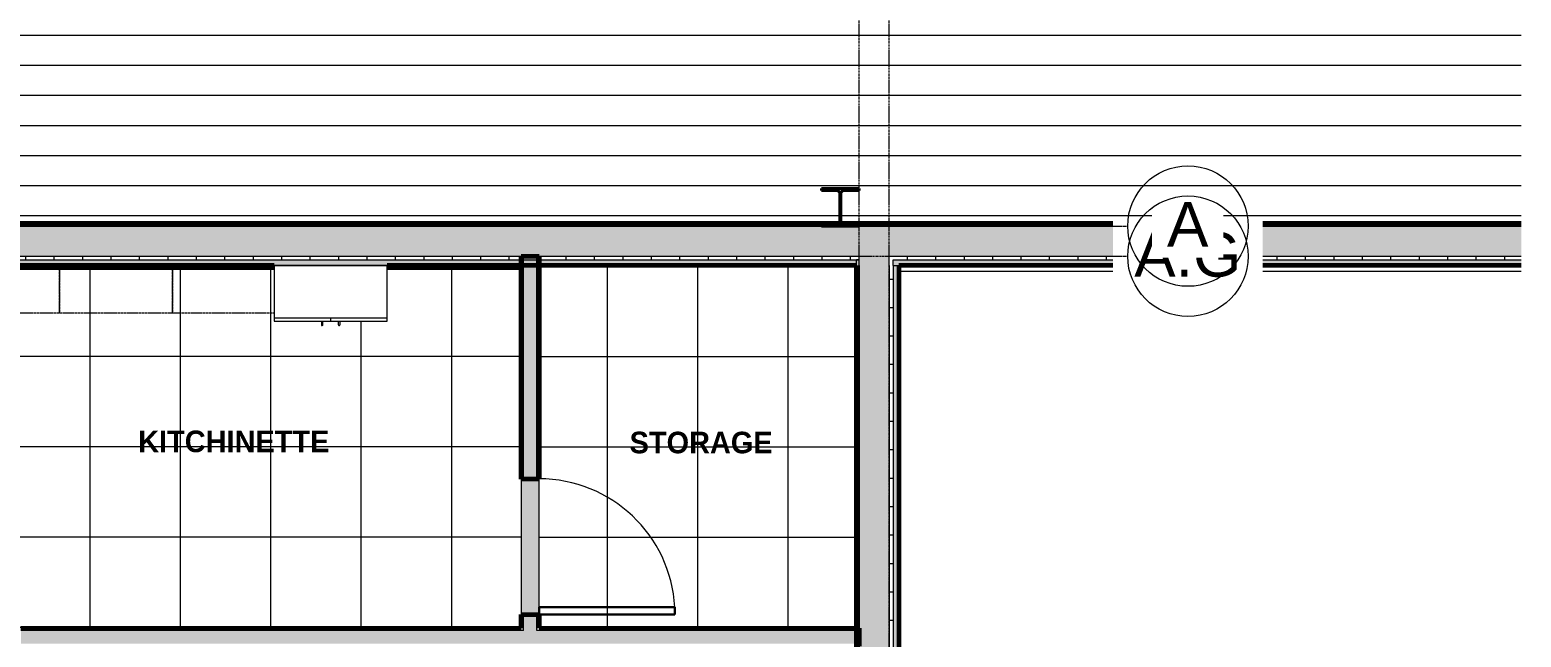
# Model space of a CAD drawing. Header units: inches. Extents: x 127 to 2210, y -1631 to -47.
# Drawn here: x 1814 to 2210.2, y -797.7 to -636.3 of the extents above; entities that cross this region are included whole.
import ezdxf

# ---------------------------------------------------------------- set-up
doc = ezdxf.new("R2010")
doc.units = ezdxf.units.IN
doc.header["$MEASUREMENT"] = 0
doc.linetypes.add('Grid Line 1_2_', pattern=[0.875, 0.5, -0.125, 0.125, -0.125])
doc.linetypes.add('Overhead', pattern=[0.15625, 0.09375, -0.0625])
for name, color, linetype, lineweight in [('A-AREA-IDEN', 2, 'Continuous', 9), ('A-CLNG-PATT', 13, 'Continuous', 18), ('A-DOOR', 31, 'Continuous', 18), ('A-ROOF', 132, 'Continuous', 18), ('A-ROOF-PATT', 132, 'Continuous', 18), ('A-WALL', 113, 'Continuous', 18), ('A-WALL-PATT', 111, 'Continuous', 60), ('I-FURN-PNLS', 30, 'Continuous', 9), ('I-WALL', 2, 'Continuous', 18), ('L-SITE-WALL', 31, 'Continuous', 18), ('Q-CASE', 31, 'Continuous', 9), ('S-COLS', 52, 'Continuous', 9), ('S-GRID', 1, 'Continuous', 9), ('S-GRID-IDEN', 1, 'Continuous', 9)]:
    doc.layers.add(name, color=color, linetype=linetype, lineweight=lineweight)
doc.styles.add('Arial_1', font='arial.ttf', dxfattribs={"height": 11.802395})
doc.styles.add('Century Gothic_B', font='GOTHICB.TTF', dxfattribs={"height": 5.744479})
pattern_1 = [(161.57, (0.32, 0.32), (-2.56049618, -0.00053739), [0, -18.214, 2.022, 0]), (18.43, (-0.32, 0.32), (-2.56049618, 0.00053739), [0, -18.214, 2.022, 0]), (108.43, (0.32, 0.32), (1.2792209, -6.40087673), [6.07, -14.166]), (71.57, (-0.32, 0.32), (1.2792209, 6.40087673), [6.07, -14.166])]
pattern_2 = [(0, (0, 0), (0, 7.554), []), (90, (0, 0), (-7.554, 5e-16), [])]
pattern_3 = [(0, (0, 0), (20.48, 5.12), [0.845, -14.515, 0.845, -14.515, -81.92]), (0, (0, 0), (20.48, 5.12), [-30.72, 0.845, -29.875, 0.845, -14.515, -35.84]), (0, (0, 0), (20.48, 5.12), [-76.8, 0.845, -9.395, 0.845, -24.755]), (120, (7.68, 2.56), (-14.67405, 15.1762), [0.845, -14.515, 0.845, -14.515, -81.92]), (120, (7.68, 2.56), (-14.67405, 15.1762), [-30.72, 0.845, -29.875, 0.845, -14.515, -35.84]), (120, (7.68, 2.56), (-14.67405, 15.1762), [-76.8, 0.845, -9.395, 0.845, -24.755]), (240, (10.24, 12.8), (-5.80595, -20.2962), [0.845, -14.515, 0.845, -14.515, -81.92]), (240, (10.24, 12.8), (-5.80595, -20.2962), [-30.72, 0.845, -29.875, 0.845, -14.515, -35.84]), (240, (10.24, 12.8), (-5.80595, -20.2962), [-76.8, 0.845, -9.395, 0.845, -24.755])]

# ---------------------------------------------------------------- blocks, each defined once
blk = doc.blocks.new('Grid - Grid Head - Circle-50561-REFLECTED CEILING PLAN - OFFICE ANNEX')
at = {"layer": 'S-GRID-IDEN', "color": 7}
blk.add_circle((0, 0), 0.25, dxfattribs=at)
blk = doc.blocks.new('Open Source Metal Building_Exterior_rvt-1-REFLECTED CEILING PLAN - OFFICE ANNEX')
at = {"layer": 'A-ROOF-PATT', "lineweight": 9}
h = blk.add_hatch(dxfattribs=at)
h.set_pattern_fill('FP_35', style=0, pattern_type=2)
h.set_pattern_definition([(180, (-24239.079, 22238.23), (1e-15, 7.993), [])])
h.paths.add_polyline_path([(2047.37, -700.56), (2210.16, -700.56), (2210.16, -698.96), (2044.81, -698.96), (2044.81, -700.56), (2046.41, -700.56)], flags=0)
h.paths.add_polyline_path([(647.43, -700.56), (891.64, -700.56), (891.64, -698.96), (641.67, -698.96), (641.67, -700.56)], flags=0)
h.paths.add_polyline_path([(366.33, -700.56), (367.94, -700.56), (367.94, -698.96), (126.52, -698.96), (126.52, -700.56), (354.41, -700.56)], flags=0)
h.paths.add_polyline_path([(379.19, -700.56), (379.69, -700.56), (379.69, -698.96), (379.19, -698.96)], flags=0)
h.paths.add_polyline_path([(634.17, -700.56), (634.17, -698.96), (627.56, -698.96), (627.56, -700.56)], flags=0)
h.paths.add_polyline_path([(622.81, -700.56), (622.81, -698.96), (387.19, -698.96), (387.19, -700.56), (582.31, -700.56)], flags=0)
h.paths.add_polyline_path([(2014.82, -687.71), (2028.94, -687.7), (2029.14, -687.21), (2029.14, -679.73), (2028.94, -679.24), (2028.45, -679.04), (2024.31, -679.04), (2024.31, -678.48), (2034.31, -678.48), (2034.31, -679.04), (2030.17, -679.04), (2029.68, -679.24), (2029.48, -679.73), (2029.48, -687.21), (2029.71, -687.71), (2210.16, -687.71), (2210.16, -119.95), (126.52, -119.95), (126.52, -687.71), (383.06, -687.7), (383.27, -687.21), (383.27, -679.73), (383.06, -679.24), (382.58, -679.04), (378.44, -679.04), (378.44, -678.48), (388.44, -678.48), (388.44, -679.04), (384.3, -679.04), (383.81, -679.24), (383.61, -679.73), (383.61, -687.21), (383.84, -687.71), (637.54, -687.7), (637.75, -687.21), (637.75, -679.73), (637.54, -679.24), (637.05, -679.04), (632.92, -679.04), (632.92, -678.48), (642.92, -678.48), (642.92, -679.04), (638.78, -679.04), (638.29, -679.24), (638.09, -679.73), (638.09, -687.21), (638.32, -687.71), (760.61, -687.71), (760.61, -200.84), (1118.36, -200.84), (1118.36, -448.84), (1039.36, -448.84), (1039.36, -571.59), (1118.36, -571.59), (1118.36, -678.48), (1127.35, -678.48), (1127.35, -679.04), (1123.21, -679.04), (1122.73, -679.24), (1122.52, -679.73), (1122.52, -687.21), (1122.75, -687.71), (1348.98, -687.7), (1349.18, -687.21), (1349.18, -679.73), (1348.98, -679.24), (1348.49, -679.04), (1344.35, -679.04), (1344.35, -678.48), (1354.35, -678.48), (1354.35, -679.04), (1350.21, -679.04), (1349.73, -679.24), (1349.52, -679.73), (1349.52, -687.21), (1349.75, -687.71), (1591.98, -687.7), (1592.18, -687.21), (1592.18, -679.73), (1591.98, -679.24), (1591.49, -679.04), (1587.35, -679.04), (1587.35, -678.48), (1597.35, -678.48), (1597.35, -679.04), (1593.21, -679.04), (1592.73, -679.24), (1592.52, -679.73), (1592.52, -687.21), (1592.75, -687.71), (1800.56, -687.7), (1800.77, -687.21), (1800.77, -679.73), (1800.56, -679.24), (1800.08, -679.04), (1795.94, -679.04), (1795.94, -678.48), (1805.94, -678.48), (1805.94, -679.04), (1801.8, -679.04), (1801.31, -679.24), (1801.11, -679.73), (1801.11, -687.21), (1801.34, -687.71), (1949.7, -687.71)], flags=0)
h.paths.add_polyline_path([(1014.73, -687.71), (1113.61, -687.71), (1113.61, -675.59), (765.36, -675.59), (765.36, -687.71), (895.02, -687.7), (895.23, -687.21), (895.23, -679.73), (895.02, -679.24), (894.53, -679.04), (890.39, -679.04), (890.39, -678.48), (900.39, -678.48), (900.39, -679.04), (896.26, -679.04), (895.77, -679.24), (895.56, -679.73), (895.56, -687.21), (895.79, -687.71), (1011.23, -687.71)], flags=0)
h.paths.add_polyline_path([(1121.95, -687.71), (1121.98, -687.7), (1122.18, -687.21), (1122.18, -679.73), (1121.98, -679.24), (1121.49, -679.04), (1118.36, -679.04), (1118.36, -687.71), (1121.49, -687.71)], flags=0)
at = {"layer": 'A-WALL-PATT', "lineweight": 9}
h = blk.add_hatch(dxfattribs=at)
h.set_pattern_fill('FP_31', color=55, style=0, pattern_type=2)
h.set_pattern_definition(pattern_1)
h.paths.add_polyline_path([(2079.93, -696.46), (2210.16, -696.46), (2210.16, -688.46), (1644.4, -688.46), (1644.4, -696.46), (2047.37, -696.46)], flags=0)
h.paths.add_polyline_path([(1559.02, -696.46), (1608.4, -696.46), (1608.4, -688.46), (1540.94, -688.46), (1540.94, -696.46)], flags=0)
h.paths.add_polyline_path([(370.44, -696.46), (385.56, -696.46), (385.56, -688.46), (126.52, -688.46), (126.52, -696.46), (354.41, -696.46)], flags=0)
h.paths.add_polyline_path([(842.77, -696.46), (1138.4, -696.46), (1138.4, -688.46), (421.56, -688.46), (421.56, -696.46), (777.65, -696.46)], flags=0)
h.paths.add_polyline_path([(1174.4, -696.46), (1234.94, -696.46), (1234.94, -688.46), (1174.4, -688.46)], flags=0)
h = blk.add_hatch(dxfattribs=at)
h.set_pattern_fill('FP_32', style=0, pattern_type=2)
h.set_pattern_definition(pattern_2)
h.paths.add_polyline_path([(1608.4, -697.46), (1608.4, -696.46), (1540.94, -696.46), (1540.94, -697.46), (1559.02, -697.46)], flags=0)
h.paths.add_polyline_path([(2079.93, -697.46), (2210.16, -697.46), (2210.16, -696.46), (2042.31, -696.46), (2042.31, -697.46), (2047.37, -697.46)], flags=0)
h.paths.add_polyline_path([(1949.7, -697.46), (2034.31, -697.46), (2034.31, -696.46), (1644.4, -696.46), (1644.4, -697.46), (1819.47, -697.46)], flags=0)
h.paths.add_polyline_path([(369.44, -697.46), (370.44, -697.46), (370.44, -696.46), (126.52, -696.46), (126.52, -697.46), (354.41, -697.46)], flags=0)
h.paths.add_polyline_path([(385.56, -697.46), (385.56, -696.46), (378.44, -696.46), (378.44, -697.46), (379.19, -697.46)], flags=0)
h.paths.add_polyline_path([(842.77, -697.46), (1138.4, -697.46), (1138.4, -696.46), (421.56, -696.46), (421.56, -697.46), (777.65, -697.46)], flags=0)
h.paths.add_polyline_path([(1174.4, -697.46), (1234.94, -697.46), (1234.94, -696.46), (1174.4, -696.46)], flags=0)
h = blk.add_hatch(dxfattribs=at)
h.set_pattern_fill('FP_31', color=55, style=0, pattern_type=2)
h.set_pattern_definition(pattern_1)
h.paths.add_polyline_path([(2034.31, -1161.69), (2042.31, -1161.69), (2042.31, -1159.69), (2034.31, -1159.69)], flags=0)
h.paths.add_polyline_path([(2042.31, -1121.5), (2042.31, -1022.22), (2034.31, -1022.22), (2034.31, -1121.5)], flags=0)
h.paths.add_polyline_path([(2034.31, -984.04), (2042.31, -984.04), (2042.31, -884.76), (2034.31, -884.76), (2034.31, -949.68)], flags=0)
h.paths.add_polyline_path([(2042.31, -846.57), (2042.31, -696.46), (2034.31, -696.46), (2034.31, -846.57)], flags=0)
h = blk.add_hatch(dxfattribs=at)
h.set_pattern_fill('FP_32', style=0, pattern_type=2)
h.set_pattern_definition(pattern_2)
h.paths.add_polyline_path([(2042.31, -1161.69), (2043.31, -1161.69), (2043.31, -1159.69), (2042.31, -1159.69)], flags=0)
h.paths.add_polyline_path([(2042.31, -1121.5), (2043.31, -1121.5), (2043.31, -1022.22), (2042.31, -1022.22), (2042.31, -1053.4)], flags=0)
h.paths.add_polyline_path([(2042.31, -984.04), (2043.31, -984.04), (2043.31, -884.76), (2042.31, -884.76), (2042.31, -949.68)], flags=0)
h.paths.add_polyline_path([(2042.31, -846.57), (2043.31, -846.57), (2043.31, -697.46), (2042.31, -697.46), (2042.31, -845.97)], flags=0)
at = {"layer": 'L-SITE-WALL', "lineweight": 5}
h = blk.add_hatch(color=21, dxfattribs=at)
h.paths.add_polyline_path([(1138.4, -688.46), (1138.4, -687.71), (421.56, -687.71), (421.56, -688.46), (1135.78, -688.46)], flags=0)
h.paths.add_polyline_path([(2079.93, -688.46), (2210.16, -688.46), (2210.16, -687.71), (1644.4, -687.71), (1644.4, -688.46), (2047.37, -688.46)], flags=0)
h.paths.add_polyline_path([(1234.94, -688.46), (1234.94, -687.71), (1174.4, -687.71), (1174.4, -688.46)], flags=0)
h.paths.add_polyline_path([(1540.94, -688.46), (1608.4, -688.46), (1608.4, -687.71), (1540.94, -687.71)], flags=0)
h.paths.add_polyline_path([(354.41, -688.46), (385.56, -688.46), (385.56, -687.71), (126.52, -687.71), (126.52, -688.46), (321.86, -688.46)], flags=0)
at = {"layer": 'L-SITE-WALL'}
h = blk.add_hatch(color=253, dxfattribs=at)
h.paths.add_polyline_path([(2079.93, -698.96), (2210.16, -698.96), (2210.16, -697.46), (2043.31, -697.46), (2043.31, -698.96), (2047.37, -698.96)], flags=0)
h.paths.add_polyline_path([(379.19, -698.96), (385.56, -698.96), (385.56, -697.46), (379.19, -697.46)], flags=0)
h.paths.add_polyline_path([(1038.11, -698.96), (1138.4, -698.96), (1138.4, -697.46), (421.56, -697.46), (421.56, -698.96), (907.88, -698.96)], flags=0)
h.paths.add_polyline_path([(1174.4, -698.96), (1234.94, -698.96), (1234.94, -697.46), (1174.4, -697.46)], flags=0)
h.paths.add_polyline_path([(2033.56, -698.96), (2033.56, -697.46), (1644.4, -697.46), (1644.4, -698.96), (2031.09, -698.96)], flags=0)
h.paths.add_polyline_path([(1540.94, -698.96), (1608.4, -698.96), (1608.4, -697.46), (1540.94, -697.46)], flags=0)
h.paths.add_polyline_path([(367.94, -698.96), (369.44, -698.96), (369.44, -697.46), (126.52, -697.46), (126.52, -698.96), (354.41, -698.96)], flags=0)
h = blk.add_hatch(color=256, dxfattribs=at)
h.paths.add_polyline_path([(2033.56, -1161.69), (2034.31, -1161.69), (2034.31, -1159.69), (2033.56, -1159.69)], flags=0)
h.paths.add_polyline_path([(2033.56, -1121.5), (2034.31, -1121.5), (2034.31, -1022.22), (2033.56, -1022.22), (2033.56, -1053.4)], flags=0)
h.paths.add_polyline_path([(2034.31, -984.04), (2034.31, -884.76), (2033.56, -884.76), (2033.56, -984.04)], flags=0)
h.paths.add_polyline_path([(2033.56, -846.57), (2034.31, -846.57), (2034.31, -697.46), (2033.56, -697.46), (2033.56, -845.97)], flags=0)
at = {"layer": 'L-SITE-WALL', "lineweight": 5}
h = blk.add_hatch(color=10, dxfattribs=at)
h.paths.add_polyline_path([(2044.81, -1161.69), (2044.81, -1159.69), (2043.31, -1159.69), (2043.31, -1161.69)], flags=0)
h.paths.add_polyline_path([(2043.31, -1121.5), (2044.81, -1121.5), (2044.81, -1022.22), (2043.31, -1022.22), (2043.31, -1053.4)], flags=0)
h.paths.add_polyline_path([(2044.81, -984.04), (2044.81, -884.76), (2043.31, -884.76), (2043.31, -984.04)], flags=0)
h.paths.add_polyline_path([(2044.81, -846.57), (2044.81, -698.96), (2043.31, -698.96), (2043.31, -846.57)], flags=0)
at = {"layer": 'S-COLS'}
h = blk.add_hatch(dxfattribs=at)
h.set_pattern_fill('FP_34', color=256, style=0, pattern_type=2)
h.set_pattern_definition([(45, (0, 0), (-6.335677, 6.335677), []), (45, (0, 9.6), (-6.335677, 6.335677), [])])
h.paths.add_polyline_path([(2024.31, -688.46), (2034.31, -688.46), (2034.31, -687.9), (2030.17, -687.9), (2029.68, -687.7), (2029.48, -687.21), (2029.48, -679.73), (2029.68, -679.24), (2030.17, -679.04), (2034.31, -679.04), (2034.31, -678.48), (2024.31, -678.48), (2024.31, -679.04), (2028.45, -679.04), (2028.94, -679.24), (2029.14, -679.73), (2029.14, -687.21), (2028.94, -687.7), (2028.45, -687.9), (2024.31, -687.9)], flags=0)
at = {"layer": 'A-ROOF', "color": 50}
blk.add_line((2210.16, -700.56), (2044.81, -700.56), dxfattribs=at)
at = {"layer": 'A-WALL', "color": 50}
for p, q in [((1644.4, -688.46), (2210.16, -688.46)), ((1644.4, -696.46), (2034.31, -696.46)), ((2034.31, -697.46), (2034.31, -696.46)), ((2042.31, -696.46), (2210.16, -696.46)), ((2042.31, -697.46), (2042.31, -696.46)), ((1644.4, -697.46), (2033.56, -697.46)), ((2033.56, -697.46), (2034.31, -697.46)), ((2033.56, -698.96), (2033.56, -697.46)), ((2034.31, -697.46), (2033.56, -697.46)), ((2034.31, -698.96), (2034.31, -697.46)), ((2034.31, -698.96), (2034.31, -846.57)), ((2042.31, -698.96), (2042.31, -697.46)), ((2042.31, -698.96), (2042.31, -846.57)), ((2043.31, -697.46), (2210.16, -697.46)), ((2043.31, -698.96), (2043.31, -697.46)), ((2043.31, -698.96), (2044.81, -698.96)), ((2043.31, -698.96), (2043.31, -846.57))]:
    blk.add_line(p, q, dxfattribs=at)
at = {"layer": 'L-SITE-WALL', "color": 250, "lineweight": 60}
for p, q in [((1644.4, -687.71), (2210.16, -687.71)), ((1878.94, -698.96), (1644.4, -698.96)), ((2033.56, -698.96), (1908.94, -698.96)), ((2033.56, -846.57), (2033.56, -698.96)), ((2210.16, -698.96), (2044.81, -698.96)), ((2044.81, -698.96), (2044.81, -846.57))]:
    blk.add_line(p, q, dxfattribs=at)
at = {"layer": 'S-COLS', "color": 130, "lineweight": 40}
for p, q in [((2024.31, -678.48), (2034.31, -678.48)), ((2024.31, -679.04), (2024.31, -678.48)), ((2028.45, -679.04), (2024.31, -679.04)), ((2029.14, -687.21), (2029.14, -679.73)), ((2029.48, -679.73), (2029.48, -687.21)), ((2034.31, -679.04), (2030.17, -679.04)), ((2034.31, -678.48), (2034.31, -679.04)), ((2024.31, -688.46), (2024.31, -687.9)), ((2024.31, -687.9), (2028.45, -687.9)), ((2034.31, -688.46), (2024.31, -688.46)), ((2030.17, -687.9), (2034.31, -687.9)), ((2034.31, -687.9), (2034.31, -688.46))]:
    blk.add_line(p, q, dxfattribs=at)
for centre, start, end in [((2028.45, -679.73), 0, 90), ((2030.17, -679.73), 90, 180), ((2028.45, -687.21), 270, 0), ((2030.17, -687.21), 180, 270)]:
    blk.add_arc(centre, 0.691, start, end, dxfattribs=at)
at = {"layer": 'S-GRID', "linetype": 'Grid Line 1_2_'}
for p, q in [((2034.31, -1631.19), (2034.31, -124.28)), ((2042.31, -1631.19), (2042.31, -124.28))]:
    blk.add_line(p, q, dxfattribs=at)
at = {"layer": 'S-GRID-IDEN', "insert": (2121.58, -690.1), "char_height": 11.802, "width": 33.84, "attachment_point": 2, "line_spacing_factor": 0.938532, "style": 'Arial_1', "bg_fill": 3, "box_fill_scale": 1.25, "bg_fill_color": 0, "bg_fill_transparency": 0}
blk.add_mtext('A.G', dxfattribs=at)
at = {"layer": 'S-GRID', "linetype": 'Grid Line 1_2_'}
for p, q in [((329.05, -688.46), (2105.65, -688.46)), ((329.05, -696.46), (2105.65, -696.46))]:
    blk.add_line(p, q, dxfattribs=at)
at = {"layer": 'S-GRID-IDEN', "insert": (2121.58, -682.1), "char_height": 11.8, "width": 13.104, "attachment_point": 2, "line_spacing_factor": 0.938532, "style": 'Arial_1', "bg_fill": 3, "box_fill_scale": 1.25, "bg_fill_color": 0, "bg_fill_transparency": 0}
blk.add_mtext('A', dxfattribs=at)
at = {"color": 10, "lineweight": 5, "xscale": 63.99999999999997, "yscale": 63.99999999999997, "zscale": 63.99999999999997, "rotation": 269.9999999999994}
for p in [(2121.65, -688.46), (2121.65, -696.46)]:
    blk.add_blockref('Grid - Grid Head - Circle-50561-REFLECTED CEILING PLAN - OFFICE ANNEX', p, dxfattribs=at)
blk = doc.blocks.new('Single-Flush - 36_ x 84_-340239-REFLECTED CEILING PLAN - OFFICE ANNEX')
at = {"layer": 'A-DOOR', "lineweight": 30}
for p, q in [((16, 2.37), (16, 38.39)), ((18, 38.39), (16, 38.39)), ((18, 2.37), (18, 38.39)), ((18, 2.37), (16, 2.37))]:
    blk.add_line(p, q, dxfattribs=at)
at = {"layer": 'A-DOOR', "lineweight": 9}
blk.add_arc((18, 2.37), 36.07, 93.1789, 180, dxfattribs=at)
blk = doc.blocks.new('293304 - 293304 2-686364-REFLECTED CEILING PLAN - OFFICE ANNEX')
at = {"layer": 'I-FURN-PNLS'}
blk.add_line((0.91, -14.15), (0.91, -13.4), dxfattribs=at)
at = {"layer": 'Q-CASE'}
for p, q in [((15.91, 0.6), (-14.09, 0.6)), ((-14.09, 0.6), (-14.09, -14.15)), ((-14.09, 0.6), (-14.09, -13.4)), ((-14.09, 0.6), (15.91, 0.6)), ((15.91, -14.15), (15.91, 0.6)), ((15.91, -13.4), (15.91, 0.6)), ((15.91, -13.4), (-14.09, -13.4)), ((-14.09, -14.15), (15.91, -14.15)), ((-1.53, -14.15), (-1.53, -15.17)), ((-1.15, -15.15), (-1.15, -14.15)), ((2.97, -15.15), (2.97, -14.15)), ((3.35, -14.15), (3.35, -15.17))]:
    blk.add_line(p, q, dxfattribs=at)
for centre, start, end in [((-1.34, -15.17), 180, 5.5918), ((3.16, -15.17), 174.4082, 0)]:
    blk.add_arc(centre, 0.188, start, end, dxfattribs=at)
blk = doc.blocks.new('Upper Cabinet-Double Door-Wall - 27_ x 36_H-702586-REFLECTED CEILING PLAN - OFFICE ANNEX')
at = {"layer": 'Q-CASE', "linetype": 'Overhead'}
for p, q in [((-12.33, 0.31), (-12.33, 12.31)), ((-12.33, 12.31), (14.67, 12.31)), ((14.67, 12.31), (14.67, 0.31)), ((14.67, 0.31), (-12.33, 0.31))]:
    blk.add_line(p, q, dxfattribs=at)
blk = doc.blocks.new('Upper Cabinet-Double Door-Wall - 30_ x 36_H-702469-REFLECTED CEILING PLAN - OFFICE ANNEX')
at = {"layer": 'Q-CASE', "linetype": 'Overhead'}
for p, q in [((-13.83, 0.31), (-13.83, 12.31)), ((-13.83, 12.31), (16.17, 12.31)), ((16.17, 12.31), (16.17, 0.31)), ((16.17, 0.31), (-13.83, 0.31))]:
    blk.add_line(p, q, dxfattribs=at)

msp = doc.modelspace()

# ---------------------------------------------------------------- hatches: boundary and pattern name
at = {"layer": 'A-CLNG-PATT'}
h = msp.add_hatch(dxfattribs=at)
h.set_pattern_fill('FP_22', color=256, style=0, pattern_type=2)
h.set_pattern_definition([(0, (1854.053, -747.063), (0, -24), []), (270, (1854.053, -747.063), (-24, -1e-15), [])])
h.paths.add_polyline_path([(1944.56, -795.29), (1944.56, -699.59), (1908.94, -699.59), (1908.94, -713.71), (1878.94, -713.71), (1878.94, -699.59), (1761.94, -699.59), (1761.94, -795.29), (1819.47, -795.29)], flags=0)
h = msp.add_hatch(dxfattribs=at)
h.set_pattern_fill('FP_23', color=256, style=0, pattern_type=2)
h.set_pattern_definition([(270, (2015.437, -771.125), (-24, -1e-15), []), (180, (2015.437, -771.125), (3e-15, 24), [])])
h.paths.add_polyline_path([(2033.56, -795.29), (2033.56, -698.96), (1949.31, -698.96), (1949.31, -795.29), (1949.7, -795.29)], flags=0)
at = {"layer": 'A-WALL-PATT', "lineweight": 9}
h = msp.add_hatch(dxfattribs=at)
h.set_pattern_fill('FP_1', color=256, style=0, pattern_type=2)
h.set_pattern_definition(pattern_3)
h.paths.add_polyline_path([(1945.19, -795.29), (1945.19, -791.66), (1944.56, -791.66), (1944.56, -795.29)], flags=0)
h.paths.add_polyline_path([(1944.56, -755.66), (1945.19, -755.66), (1945.19, -699.59), (1944.56, -699.59), (1944.56, -742.25)], flags=0)
h.paths.add_polyline_path([(1945.19, -698.96), (1945.19, -696.46), (1944.56, -696.46), (1944.56, -698.96)], flags=0)
h = msp.add_hatch(dxfattribs=at)
h.set_pattern_fill('FP_1', color=256, style=0, pattern_type=2)
h.set_pattern_definition(pattern_3)
h.paths.add_polyline_path([(1949.31, -795.29), (1949.31, -791.66), (1948.69, -791.66), (1948.69, -795.29)], flags=0)
h.paths.add_polyline_path([(1949.31, -755.66), (1949.31, -696.46), (1948.69, -696.46), (1948.69, -755.66)], flags=0)
h = msp.add_hatch(dxfattribs=at)
h.set_pattern_fill('FP_1', color=256, style=0, pattern_type=2)
h.set_pattern_definition(pattern_3)
h.paths.add_polyline_path([(1945.19, -699.59), (1945.19, -698.96), (1908.94, -698.96), (1908.94, -699.59), (1944.56, -699.59)], flags=0)
h.paths.add_polyline_path([(1878.94, -699.59), (1878.94, -698.96), (1761.94, -698.96), (1761.94, -699.59), (1819.47, -699.59)], flags=0)
h = msp.add_hatch(dxfattribs=at)
h.set_pattern_fill('FP_1', color=256, style=0, pattern_type=2)
h.set_pattern_definition(pattern_3)
h.paths.add_polyline_path([(2034.31, -795.91), (2034.31, -795.29), (1948.69, -795.29), (1948.69, -795.91), (1949.7, -795.91)], flags=0)
h.paths.add_polyline_path([(1945.19, -795.91), (1945.19, -795.29), (1811.67, -795.29), (1811.67, -795.91), (1819.47, -795.91)], flags=0)
h.paths.add_polyline_path([(1749.94, -795.91), (1749.94, -795.29), (1654.15, -795.29), (1654.15, -795.91), (1689.25, -795.91)], flags=0)
at = {"layer": 'I-WALL', "lineweight": 5}
h = msp.add_hatch(color=256, dxfattribs=at)
h.paths.add_polyline_path([(1948.69, -795.91), (1948.69, -791.66), (1945.19, -791.66), (1945.19, -795.91)], flags=0)
h.paths.add_polyline_path([(1948.69, -755.66), (1948.69, -696.46), (1945.19, -696.46), (1945.19, -755.66)], flags=0)
msp.add_hatch(color=256, dxfattribs=at).paths.add_polyline_path([(1949.31, -791.66), (1949.31, -755.66), (1944.56, -755.66), (1944.56, -791.66), (1948.69, -791.66)], flags=0)
h = msp.add_hatch(color=256, dxfattribs=at)
h.paths.add_polyline_path([(2034.31, -799.41), (2034.31, -795.91), (1811.67, -795.91), (1811.67, -799.41), (1949.7, -799.41)], flags=0)
h.paths.add_polyline_path([(1749.94, -799.41), (1749.94, -795.91), (1650.65, -795.91), (1650.65, -799.41), (1689.25, -799.41)], flags=0)

# ---------------------------------------------------------------- linework, layer by layer
at = {"layer": 'A-WALL'}
for p, q in [((1945.19, -755.66), (1945.19, -696.46)), ((1948.69, -755.66), (1948.69, -696.46)), ((1945.19, -698.96), (1944.56, -698.96)), ((1945.19, -699.59), (1944.56, -699.59)), ((1945.19, -795.91), (1945.19, -791.66)), ((1948.69, -795.91), (1948.69, -791.66)), ((1945.19, -795.91), (1811.67, -795.91)), ((2034.31, -795.91), (1948.69, -795.91))]:
    msp.add_line(p, q, dxfattribs=at)
at = {"layer": 'I-WALL', "lineweight": 60}
for p, q in [((1944.56, -698.96), (1944.56, -696.46)), ((1944.56, -696.46), (1949.31, -696.46)), ((1949.31, -696.46), (1949.31, -755.66)), ((1761.94, -698.96), (1878.94, -698.96)), ((1878.94, -699.59), (1761.94, -699.59)), ((1908.94, -698.96), (1944.56, -698.96)), ((1944.56, -699.59), (1908.94, -699.59)), ((1944.56, -755.66), (1944.56, -699.59)), ((1949.31, -755.66), (1944.56, -755.66)), ((1944.56, -795.29), (1944.56, -791.66)), ((1944.56, -791.66), (1949.31, -791.66)), ((1949.31, -791.66), (1949.31, -795.29)), ((1811.67, -795.29), (1944.56, -795.29)), ((1949.31, -795.29), (2034.31, -795.29)), ((2034.31, -795.29), (2034.31, -800.04))]:
    msp.add_line(p, q, dxfattribs=at)
at = {"layer": 'I-WALL'}
for p, q in [((1944.56, -755.66), (1944.56, -791.66)), ((1949.31, -791.66), (1949.31, -755.66))]:
    msp.add_line(p, q, dxfattribs=at)

# ---------------------------------------------------------------- block references
at = {"layer": 'A-DOOR', "rotation": 270}
msp.add_blockref('Single-Flush - 36_ x 84_-340239-REFLECTED CEILING PLAN - OFFICE ANNEX', (1946.94, -773.66), dxfattribs=at)
at = {"layer": 'Q-CASE', "rotation": 180}
for name, p in [('Upper Cabinet-Double Door-Wall - 30_ x 36_H-702469-REFLECTED CEILING PLAN - OFFICE ANNEX', (1808.11, -699.27)), ('Upper Cabinet-Double Door-Wall - 30_ x 36_H-702469-REFLECTED CEILING PLAN - OFFICE ANNEX', (1838.11, -699.27)), ('Upper Cabinet-Double Door-Wall - 27_ x 36_H-702586-REFLECTED CEILING PLAN - OFFICE ANNEX', (1866.61, -699.27))]:
    msp.add_blockref(name, p, dxfattribs=at)
at = {"layer": 'Q-CASE'}
msp.add_blockref('293304 - 293304 2-686364-REFLECTED CEILING PLAN - OFFICE ANNEX', (1893.03, -699.56), dxfattribs=at)

# ---------------------------------------------------------------- texts
at = {"layer": 'A-AREA-IDEN', "attachment_point": 2, "line_spacing_factor": 0.984796, "style": 'Century Gothic_B'}
for s, insert, char_height, width in [('KITCHINETTE', (1868.19, -742.78), 5.7445, 54.288), ('STORAGE', (1992.33, -743.08), 5.744, 42.696)]:
    msp.add_mtext(s, dxfattribs=dict(at, insert=insert, char_height=char_height, width=width))

# ---------------------------------------------------------------- next in the draw order: block references
at = {"lineweight": 5}
msp.add_blockref('Open Source Metal Building_Exterior_rvt-1-REFLECTED CEILING PLAN - OFFICE ANNEX', (0, 0), dxfattribs=at)

doc.saveas('drawing.dxf')
